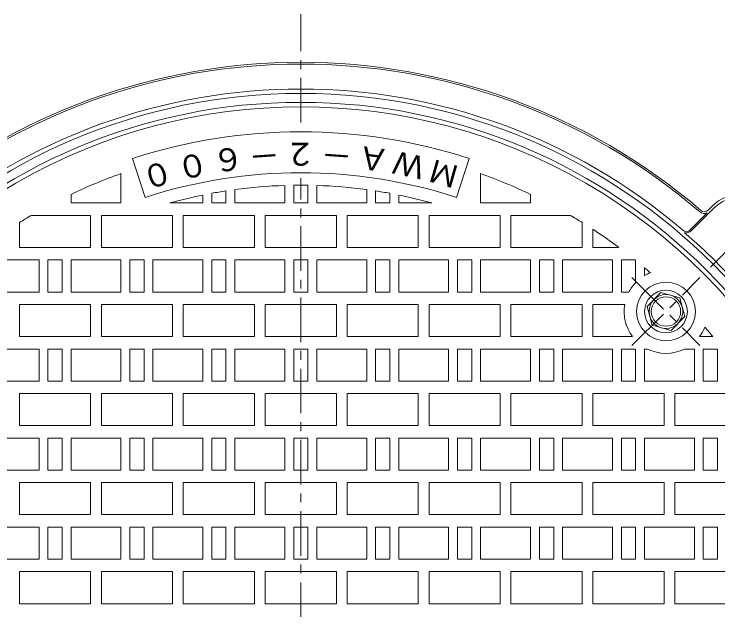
# Model space of a CAD drawing. Units: millimetres, scale not verified. Extents: x -846 to 950, y -675 to 698.
# Drawn here: x -455.8 to -60.5, y 363.7 to 698.2 of the extents above; entities that cross this region are included whole.
import ezdxf
from ezdxf.enums import TextEntityAlignment as Align

# ---------------------------------------------------------------- set-up
doc = ezdxf.new("R2010")
doc.units = ezdxf.units.MM
doc.header["$LTSCALE"] = 5
doc.linetypes.add('CHAIN1', pattern=[8, 5, -1, 1, -1])
for name, color, linetype, lineweight in [('0-1_躯体', 2, 'Continuous', 18), ('0-2_仕上', 3, 'Continuous', 18), ('0-3_建具', 4, 'Continuous', 18), ('0-5_寸法', 4, 'Continuous', 18)]:
    doc.layers.add(name, color=color, linetype=linetype, lineweight=lineweight)
doc.styles.add('ＭＳ ゴシック', font='')
doc.styles.get('ＭＳ ゴシック').set_extended_font_data('MS Gothic')

msp = doc.modelspace()

# ---------------------------------------------------------------- linework, layer by layer
at = {"layer": '0-1_躯体', "linetype": 'CHAIN1'}
msp.add_line((-64.776, 556.151), (-25.634, 595.292), dxfattribs=at)
at = {"layer": '0-1_躯体'}
for p, q in [((-75.573, 576.466), (-62.844, 589.195)), ((-66.034, 588.127), (-63.905, 590.256)), ((-76.139, 577.032), (-66.613, 586.557))]:
    msp.add_line(p, q, dxfattribs=at)
for centre, radius, start, end in [((-294.775, 326.151), 345, 49.36723, 130.63277), ((-294.775, 326.151), 344, 49.36723, 130.63277), ((-294.775, 326.151), 330, 49.44356, 130.55644), ((-294.775, 326.151), 327.5, 359.99995, 179.99992), ((-294.775, 326.151), 322.5, 359.99995, 179.99992), ((-47.288, 573.639), 23.5, 315, 134.99974), ((-47.288, 573.639), 22, 315, 135.00027), ((-68.155, 590.248), 4, 229.36703, 292.66943), ((-68.155, 590.248), 3, 229.36703, 315), ((-78.26, 579.153), 3, 229.4433, 315), ((-78.26, 579.153), 3.8, 255.25359, 315), ((-294.775, 326.151), 329.583, 40.8443, 49.15593)]:
    msp.add_arc(centre, radius, start, end, dxfattribs=at)
at = {"layer": '0-2_仕上'}
for p, q in [((-382.227, 595.3), (-389.335, 617.175)), ((-207.323, 595.3), (-200.216, 617.174)), ((-395.775, 608.639), (-395.775, 592.151)), ((-193.776, 608.639), (-193.776, 592.151)), ((-303.775, 602.005), (-303.775, 592.151)), ((-298.775, 602.122), (-298.775, 592.151)), ((-290.775, 602.122), (-290.775, 592.151)), ((-285.775, 602.005), (-285.775, 592.151)), ((-423.775, 597), (-423.775, 592.151)), ((-344.775, 597.585), (-344.775, 592.151)), ((-336.775, 598.937), (-336.775, 592.151)), ((-331.775, 599.66), (-331.775, 592.151)), ((-257.776, 599.66), (-257.776, 592.151)), ((-252.776, 598.937), (-252.776, 592.151)), ((-244.775, 597.585), (-244.775, 592.151)), ((-165.776, 597), (-165.776, 592.151)), ((-349.775, 596.616), (-349.775, 592.151)), ((-239.775, 596.616), (-239.775, 592.151)), ((-395.775, 592.151), (-423.775, 592.151)), ((-349.775, 592.151), (-368.396, 592.151)), ((-344.775, 592.151), (-336.775, 592.151)), ((-303.775, 592.151), (-331.775, 592.151)), ((-298.775, 592.151), (-290.775, 592.151)), ((-285.775, 592.151), (-257.776, 592.151)), ((-244.775, 592.151), (-252.776, 592.151)), ((-239.775, 592.151), (-221.154, 592.151)), ((-193.776, 592.151), (-165.776, 592.151)), ((-446.167, 585.151), (-412.775, 585.151)), ((-412.775, 567.151), (-412.775, 585.151)), ((-366.775, 567.151), (-366.775, 585.151)), ((-320.775, 567.151), (-320.775, 585.151)), ((-314.775, 585.151), (-274.776, 585.151)), ((-314.775, 567.151), (-314.775, 585.151)), ((-274.776, 567.151), (-274.776, 585.151)), ((-268.776, 567.151), (-268.776, 585.151)), ((-222.775, 567.151), (-222.775, 585.151)), ((-176.776, 567.151), (-176.776, 585.151)), ((-143.384, 585.151), (-176.776, 585.151)), ((-452.775, 567.151), (-452.775, 581.173)), ((-136.776, 567.151), (-136.776, 581.173)), ((-130.775, 567.151), (-130.775, 577.356)), ((-412.775, 567.151), (-452.775, 567.151)), ((-366.775, 567.151), (-406.775, 567.151)), ((-320.775, 567.151), (-360.775, 567.151)), ((-314.775, 567.151), (-274.776, 567.151)), ((-268.776, 567.151), (-228.776, 567.151)), ((-222.775, 567.151), (-182.776, 567.151)), ((-176.776, 567.151), (-136.776, 567.151)), ((-130.775, 567.151), (-116.116, 567.151)), ((-441.775, 560.151), (-469.775, 560.151)), ((-441.775, 560.151), (-441.775, 542.151)), ((-436.775, 560.151), (-436.775, 542.151)), ((-436.775, 560.151), (-428.775, 560.151)), ((-428.775, 560.151), (-428.775, 542.151)), ((-423.775, 560.151), (-423.775, 542.151)), ((-395.775, 560.151), (-423.775, 560.151)), ((-395.775, 560.151), (-395.775, 542.151)), ((-390.775, 560.151), (-390.775, 542.151)), ((-390.775, 560.151), (-382.775, 560.151)), ((-382.775, 560.151), (-382.776, 542.151)), ((-377.775, 560.151), (-377.776, 542.151)), ((-349.775, 560.151), (-377.775, 560.151)), ((-349.775, 560.151), (-349.775, 542.151)), ((-344.775, 560.151), (-344.775, 542.151)), ((-344.775, 560.151), (-336.775, 560.151)), ((-336.775, 560.151), (-336.775, 542.151)), ((-331.775, 560.151), (-331.775, 542.151)), ((-303.775, 560.151), (-331.775, 560.151)), ((-303.775, 560.151), (-303.775, 542.151)), ((-298.775, 560.151), (-290.775, 560.151)), ((-298.775, 560.151), (-298.775, 542.151)), ((-290.775, 560.151), (-290.775, 542.151)), ((-285.775, 560.151), (-257.776, 560.151)), ((-285.775, 560.151), (-285.775, 542.151)), ((-257.776, 560.151), (-257.776, 542.151)), ((-252.776, 560.151), (-252.776, 542.151)), ((-244.775, 560.151), (-252.776, 560.151)), ((-244.775, 560.151), (-244.775, 542.151)), ((-239.775, 560.151), (-211.775, 560.151)), ((-239.775, 560.151), (-239.775, 542.151)), ((-211.775, 560.151), (-211.775, 542.151)), ((-206.775, 560.151), (-206.775, 542.151)), ((-198.775, 560.151), (-206.775, 560.151)), ((-198.775, 560.151), (-198.775, 542.151)), ((-193.776, 560.151), (-165.776, 560.151)), ((-193.776, 560.151), (-193.776, 542.151)), ((-165.776, 560.151), (-165.776, 542.151)), ((-160.776, 560.151), (-160.776, 542.151)), ((-152.775, 560.151), (-160.776, 560.151)), ((-152.775, 560.151), (-152.775, 542.151)), ((-147.775, 560.151), (-119.776, 560.151)), ((-147.775, 560.151), (-147.775, 542.151)), ((-119.776, 560.151), (-119.776, 542.151)), ((-114.776, 560.151), (-114.776, 542.151)), ((-107.041, 560.151), (-114.776, 560.151)), ((-106.775, 559.937), (-106.775, 547.374)), ((-101.775, 555.827), (-101.775, 551.381)), ((-441.775, 542.151), (-469.775, 542.151)), ((-436.775, 542.151), (-428.775, 542.151)), ((-395.775, 542.151), (-423.775, 542.151)), ((-390.775, 542.151), (-382.776, 542.151)), ((-349.775, 542.151), (-377.776, 542.151)), ((-344.775, 542.151), (-336.775, 542.151)), ((-303.775, 542.151), (-331.775, 542.151)), ((-298.775, 542.151), (-290.775, 542.151)), ((-285.775, 542.151), (-257.776, 542.151)), ((-244.775, 542.151), (-252.776, 542.151)), ((-239.775, 542.151), (-211.775, 542.151)), ((-198.775, 542.151), (-206.775, 542.151)), ((-193.776, 542.151), (-165.776, 542.151)), ((-152.775, 542.151), (-160.776, 542.151)), ((-147.775, 542.151), (-119.776, 542.151)), ((-110.513, 542.151), (-114.776, 542.151)), ((-412.775, 517.151), (-412.775, 535.151)), ((-366.775, 517.151), (-366.775, 535.151)), ((-320.775, 517.151), (-320.775, 535.151)), ((-314.775, 535.151), (-274.776, 535.151)), ((-314.775, 517.151), (-314.775, 535.151)), ((-274.776, 517.151), (-274.776, 535.151)), ((-268.776, 517.151), (-268.776, 535.151)), ((-222.775, 517.151), (-222.775, 535.151)), ((-176.776, 517.151), (-176.776, 535.151)), ((-130.775, 517.151), (-130.775, 535.151)), ((-112.882, 535.151), (-130.775, 535.151)), ((-412.775, 517.151), (-452.775, 517.151)), ((-366.775, 517.151), (-406.775, 517.151)), ((-320.775, 517.151), (-360.775, 517.151)), ((-314.775, 517.151), (-274.776, 517.151)), ((-268.776, 517.151), (-228.776, 517.151)), ((-222.775, 517.151), (-182.776, 517.151)), ((-176.776, 517.151), (-136.776, 517.151)), ((-130.775, 517.151), (-108.544, 517.151)), ((-70.885, 517.151), (-63.434, 517.151)), ((-441.775, 510.151), (-469.775, 510.151)), ((-441.775, 510.151), (-441.775, 492.151)), ((-436.775, 510.151), (-436.775, 492.151)), ((-436.775, 510.151), (-428.775, 510.151)), ((-428.775, 510.151), (-428.775, 492.151)), ((-423.775, 510.151), (-423.775, 492.151)), ((-395.775, 510.151), (-423.775, 510.151)), ((-395.775, 510.151), (-395.775, 492.151)), ((-390.775, 510.151), (-390.775, 492.151)), ((-390.775, 510.151), (-382.776, 510.151)), ((-382.776, 510.151), (-382.776, 492.151)), ((-377.776, 510.151), (-377.776, 492.151)), ((-349.775, 510.151), (-377.776, 510.151)), ((-349.775, 510.151), (-349.775, 492.151)), ((-344.775, 510.151), (-344.775, 492.151)), ((-344.775, 510.151), (-336.775, 510.151)), ((-336.775, 510.151), (-336.775, 492.151)), ((-331.775, 510.151), (-331.775, 492.151)), ((-303.775, 510.151), (-331.775, 510.151)), ((-303.775, 510.151), (-303.775, 492.151)), ((-298.775, 510.151), (-290.775, 510.151)), ((-298.775, 510.151), (-298.775, 492.151)), ((-290.775, 510.151), (-290.775, 492.151)), ((-285.776, 510.151), (-257.776, 510.151)), ((-285.776, 510.151), (-285.776, 492.151)), ((-257.776, 510.151), (-257.776, 492.151)), ((-252.776, 510.151), (-252.776, 492.151)), ((-244.775, 510.151), (-252.776, 510.151)), ((-244.775, 510.151), (-244.775, 492.151)), ((-239.775, 510.151), (-211.775, 510.151)), ((-239.775, 510.151), (-239.775, 492.151)), ((-211.775, 510.151), (-211.775, 492.151)), ((-206.775, 510.151), (-206.775, 492.151)), ((-198.776, 510.151), (-206.775, 510.151)), ((-198.776, 510.151), (-198.776, 492.151)), ((-193.776, 510.151), (-165.776, 510.151)), ((-193.776, 510.151), (-193.776, 492.151)), ((-165.776, 510.151), (-165.776, 492.151)), ((-160.776, 510.151), (-160.776, 492.151)), ((-152.775, 510.151), (-160.776, 510.151)), ((-152.775, 510.151), (-152.775, 492.151)), ((-147.776, 510.151), (-119.776, 510.151)), ((-147.776, 510.151), (-147.776, 492.151)), ((-119.776, 510.151), (-119.776, 492.151)), ((-114.776, 510.151), (-114.776, 492.151)), ((-106.776, 510.151), (-114.776, 510.151)), ((-106.776, 510.151), (-106.776, 492.151)), ((-101.775, 510.151), (-101.775, 492.151)), ((-101.775, 510.151), (-100.139, 510.151)), ((-79.29, 510.151), (-73.776, 510.151)), ((-73.776, 510.151), (-73.776, 492.151)), ((-68.776, 510.151), (-68.776, 492.151)), ((-60.776, 510.151), (-68.776, 510.151)), ((-60.776, 510.151), (-60.776, 492.151)), ((-441.775, 492.151), (-469.775, 492.151)), ((-436.775, 492.151), (-428.775, 492.151)), ((-395.775, 492.151), (-423.775, 492.151)), ((-390.775, 492.151), (-382.776, 492.151)), ((-349.775, 492.151), (-377.776, 492.151)), ((-344.775, 492.151), (-336.775, 492.151)), ((-303.775, 492.151), (-331.775, 492.151)), ((-298.775, 492.151), (-290.775, 492.151)), ((-285.776, 492.151), (-257.776, 492.151)), ((-244.775, 492.151), (-252.776, 492.151)), ((-239.775, 492.151), (-211.775, 492.151)), ((-198.776, 492.151), (-206.775, 492.151)), ((-193.776, 492.151), (-165.776, 492.151)), ((-152.775, 492.151), (-160.776, 492.151)), ((-147.776, 492.151), (-119.776, 492.151)), ((-106.776, 492.151), (-114.776, 492.151)), ((-101.775, 492.151), (-73.776, 492.151)), ((-60.776, 492.151), (-68.776, 492.151)), ((-412.775, 467.151), (-412.775, 485.151)), ((-366.775, 467.151), (-366.775, 485.151)), ((-320.775, 467.151), (-320.775, 485.151)), ((-314.775, 485.151), (-274.776, 485.151)), ((-314.775, 467.151), (-314.775, 485.151)), ((-274.776, 467.151), (-274.776, 485.151)), ((-268.776, 467.151), (-268.776, 485.151)), ((-222.775, 467.151), (-222.775, 485.151)), ((-176.776, 467.151), (-176.776, 485.151)), ((-130.775, 467.151), (-130.775, 485.151)), ((-84.776, 467.151), (-84.776, 485.151)), ((-412.775, 467.151), (-452.775, 467.151)), ((-366.775, 467.151), (-406.775, 467.151)), ((-320.775, 467.151), (-360.775, 467.151)), ((-314.775, 467.151), (-274.776, 467.151)), ((-268.776, 467.151), (-228.776, 467.151)), ((-222.775, 467.151), (-182.776, 467.151)), ((-176.776, 467.151), (-136.776, 467.151)), ((-130.775, 467.151), (-90.776, 467.151)), ((-84.776, 467.151), (-44.775, 467.151)), ((-441.775, 460.151), (-469.775, 460.151)), ((-441.775, 460.151), (-441.775, 442.151)), ((-436.776, 460.151), (-436.776, 442.151)), ((-436.776, 460.151), (-428.775, 460.151)), ((-428.775, 460.151), (-428.775, 442.151)), ((-423.775, 460.151), (-423.775, 442.151)), ((-395.775, 460.151), (-423.775, 460.151)), ((-395.775, 460.151), (-395.775, 442.151)), ((-390.775, 460.151), (-390.775, 442.151)), ((-390.775, 460.151), (-382.776, 460.151)), ((-382.776, 460.151), (-382.776, 442.151)), ((-377.776, 460.151), (-377.776, 442.151)), ((-349.776, 460.151), (-377.776, 460.151)), ((-349.776, 460.151), (-349.776, 442.151)), ((-344.776, 460.151), (-344.776, 442.151)), ((-344.776, 460.151), (-336.775, 460.151)), ((-336.775, 460.151), (-336.775, 442.151)), ((-331.775, 460.151), (-331.775, 442.151)), ((-303.775, 460.151), (-331.775, 460.151)), ((-303.775, 460.151), (-303.775, 442.151)), ((-298.775, 460.151), (-290.775, 460.151)), ((-298.775, 460.151), (-298.775, 442.151)), ((-290.775, 460.151), (-290.775, 442.151)), ((-285.776, 460.151), (-257.776, 460.151)), ((-285.776, 460.151), (-285.776, 442.151)), ((-257.776, 460.151), (-257.776, 442.151)), ((-252.776, 460.151), (-252.776, 442.151)), ((-244.775, 460.151), (-252.776, 460.151)), ((-244.775, 460.151), (-244.775, 442.151)), ((-239.775, 460.151), (-211.775, 460.151)), ((-239.775, 460.151), (-239.775, 442.151)), ((-211.775, 460.151), (-211.775, 442.151)), ((-206.775, 460.151), (-206.775, 442.151)), ((-198.776, 460.151), (-206.775, 460.151)), ((-198.776, 460.151), (-198.776, 442.151)), ((-193.776, 460.151), (-165.776, 460.151)), ((-193.776, 460.151), (-193.776, 442.151)), ((-165.776, 460.151), (-165.776, 442.151)), ((-160.776, 460.151), (-160.776, 442.151)), ((-152.775, 460.151), (-160.776, 460.151)), ((-152.775, 460.151), (-152.775, 442.151)), ((-147.776, 460.151), (-119.776, 460.151)), ((-147.776, 460.151), (-147.776, 442.151)), ((-119.776, 460.151), (-119.776, 442.151)), ((-114.776, 460.151), (-114.776, 442.151)), ((-106.776, 460.151), (-114.776, 460.151)), ((-106.776, 460.151), (-106.776, 442.151)), ((-101.775, 460.151), (-73.776, 460.151)), ((-101.775, 460.151), (-101.775, 442.151)), ((-73.776, 460.151), (-73.776, 442.151)), ((-68.776, 460.151), (-68.776, 442.151)), ((-60.776, 460.151), (-68.776, 460.151)), ((-60.776, 460.151), (-60.776, 442.151)), ((-441.775, 442.151), (-469.775, 442.151)), ((-436.776, 442.151), (-428.775, 442.151)), ((-395.775, 442.151), (-423.775, 442.151)), ((-390.775, 442.151), (-382.776, 442.151)), ((-349.776, 442.151), (-377.776, 442.151)), ((-344.776, 442.151), (-336.775, 442.151)), ((-303.775, 442.151), (-331.775, 442.151)), ((-298.775, 442.151), (-290.775, 442.151)), ((-285.776, 442.151), (-257.776, 442.151)), ((-244.775, 442.151), (-252.776, 442.151)), ((-239.775, 442.151), (-211.775, 442.151)), ((-198.776, 442.151), (-206.775, 442.151)), ((-193.776, 442.151), (-165.776, 442.151)), ((-152.775, 442.151), (-160.776, 442.151)), ((-147.776, 442.151), (-119.776, 442.151)), ((-106.776, 442.151), (-114.776, 442.151)), ((-101.775, 442.151), (-73.776, 442.151)), ((-60.776, 442.151), (-68.776, 442.151)), ((-412.776, 417.151), (-412.776, 435.151)), ((-366.775, 417.151), (-366.775, 435.151)), ((-320.775, 417.151), (-320.775, 435.151)), ((-314.775, 435.151), (-274.776, 435.151)), ((-314.775, 417.151), (-314.775, 435.151)), ((-274.776, 417.151), (-274.776, 435.151)), ((-268.776, 417.151), (-268.776, 435.151)), ((-222.775, 417.151), (-222.775, 435.151)), ((-176.776, 417.151), (-176.776, 435.151)), ((-130.775, 417.151), (-130.775, 435.151)), ((-84.776, 417.151), (-84.776, 435.151)), ((-412.776, 417.151), (-452.775, 417.151)), ((-366.775, 417.151), (-406.776, 417.151)), ((-320.775, 417.151), (-360.775, 417.151)), ((-314.775, 417.151), (-274.776, 417.151)), ((-268.776, 417.151), (-228.776, 417.151)), ((-222.775, 417.151), (-182.776, 417.151)), ((-176.776, 417.151), (-136.776, 417.151)), ((-130.775, 417.151), (-90.776, 417.151)), ((-84.776, 417.151), (-44.776, 417.151)), ((-441.775, 410.151), (-469.775, 410.151)), ((-441.775, 410.151), (-441.775, 392.151)), ((-436.775, 410.151), (-436.775, 392.151)), ((-436.775, 410.151), (-428.775, 410.151)), ((-428.775, 410.151), (-428.775, 392.151)), ((-423.775, 410.151), (-423.775, 392.151)), ((-395.775, 410.151), (-423.775, 410.151)), ((-395.775, 410.151), (-395.775, 392.151)), ((-390.775, 410.151), (-390.775, 392.151)), ((-390.775, 410.151), (-382.776, 410.151)), ((-382.776, 410.151), (-382.776, 392.151)), ((-377.776, 410.151), (-377.776, 392.151)), ((-349.776, 410.151), (-377.776, 410.151)), ((-349.776, 410.151), (-349.776, 392.151)), ((-344.776, 410.151), (-344.776, 392.151)), ((-344.776, 410.151), (-336.775, 410.151)), ((-336.775, 410.151), (-336.775, 392.151)), ((-331.775, 410.151), (-331.775, 392.151)), ((-303.775, 410.151), (-331.775, 410.151)), ((-303.775, 410.151), (-303.775, 392.151)), ((-298.775, 410.151), (-290.775, 410.151)), ((-298.775, 410.151), (-298.775, 392.151)), ((-290.775, 410.151), (-290.775, 392.151)), ((-285.776, 410.151), (-257.776, 410.151)), ((-285.776, 410.151), (-285.776, 392.151)), ((-257.776, 410.151), (-257.776, 392.151)), ((-252.776, 410.151), (-252.776, 392.151)), ((-244.775, 410.151), (-252.776, 410.151)), ((-244.775, 410.151), (-244.775, 392.151)), ((-239.775, 410.151), (-211.775, 410.151)), ((-239.775, 410.151), (-239.775, 392.151)), ((-211.775, 410.151), (-211.775, 392.151)), ((-206.775, 410.151), (-206.775, 392.151)), ((-198.776, 410.151), (-206.775, 410.151)), ((-198.776, 410.151), (-198.776, 392.151)), ((-193.776, 410.151), (-165.776, 410.151)), ((-193.776, 410.151), (-193.776, 392.151)), ((-165.776, 410.151), (-165.776, 392.151)), ((-160.776, 410.151), (-160.776, 392.151)), ((-152.776, 410.151), (-160.776, 410.151)), ((-152.776, 410.151), (-152.776, 392.151)), ((-147.776, 410.151), (-119.776, 410.151)), ((-147.776, 410.151), (-147.776, 392.151)), ((-119.776, 410.151), (-119.776, 392.151)), ((-114.776, 410.151), (-114.776, 392.151)), ((-106.776, 410.151), (-114.776, 410.151)), ((-106.776, 410.151), (-106.776, 392.151)), ((-101.776, 410.151), (-73.776, 410.151)), ((-101.776, 410.151), (-101.776, 392.151)), ((-73.776, 410.151), (-73.776, 392.151)), ((-68.776, 410.151), (-68.776, 392.151)), ((-60.776, 410.151), (-68.776, 410.151)), ((-60.776, 410.151), (-60.776, 392.151)), ((-441.775, 392.151), (-469.775, 392.151)), ((-436.775, 392.151), (-428.775, 392.151)), ((-395.775, 392.151), (-423.775, 392.151)), ((-390.775, 392.151), (-382.776, 392.151)), ((-349.776, 392.151), (-377.776, 392.151)), ((-344.776, 392.151), (-336.775, 392.151)), ((-303.775, 392.151), (-331.775, 392.151)), ((-298.775, 392.151), (-290.775, 392.151)), ((-285.776, 392.151), (-257.776, 392.151)), ((-244.775, 392.151), (-252.776, 392.151)), ((-239.775, 392.151), (-211.775, 392.151)), ((-198.776, 392.151), (-206.775, 392.151)), ((-193.776, 392.151), (-165.776, 392.151)), ((-152.776, 392.151), (-160.776, 392.151)), ((-147.776, 392.151), (-119.776, 392.151)), ((-106.776, 392.151), (-114.776, 392.151)), ((-101.776, 392.151), (-73.776, 392.151)), ((-60.776, 392.151), (-68.776, 392.151)), ((-412.776, 367.151), (-412.776, 385.151)), ((-406.776, 367.151), (-406.776, 385.151)), ((-406.776, 385.151), (-366.775, 385.151)), ((-320.775, 367.151), (-320.775, 385.151)), ((-314.775, 385.151), (-274.776, 385.151)), ((-314.775, 367.151), (-314.775, 385.151)), ((-274.776, 367.151), (-274.776, 385.151)), ((-268.776, 367.151), (-268.776, 385.151)), ((-182.776, 385.151), (-222.775, 385.151)), ((-222.775, 367.151), (-222.775, 385.151)), ((-182.776, 367.151), (-182.776, 385.151)), ((-176.776, 367.151), (-176.776, 385.151)), ((-130.775, 367.151), (-130.775, 385.151)), ((-84.776, 367.151), (-84.776, 385.151)), ((-412.776, 367.151), (-452.775, 367.151)), ((-320.775, 367.151), (-360.775, 367.151)), ((-314.775, 367.151), (-274.776, 367.151)), ((-268.776, 367.151), (-228.776, 367.151)), ((-182.776, 367.151), (-222.775, 367.151)), ((-176.776, 367.151), (-136.776, 367.151)), ((-130.775, 367.151), (-90.776, 367.151)), ((-84.776, 367.151), (-44.776, 367.151))]:
    msp.add_line(p, q, dxfattribs=at)
at = {"layer": '0-2_仕上', "linetype": 'CHAIN1'}
for p, q in [((-108.796, 550.294), (-70.633, 512.131)), ((-108.796, 512.131), (-70.633, 550.294))]:
    msp.add_line(p, q, dxfattribs=at)
at = {"layer": '0-2_仕上'}
for points in [[(-406.775, 567.151), (-406.775, 585.151), (-366.775, 585.151)], [(-360.775, 567.151), (-360.775, 585.151), (-320.775, 585.151)], [(-228.776, 567.151), (-228.776, 585.151), (-268.776, 585.151)], [(-182.776, 567.151), (-182.776, 585.151), (-222.775, 585.151)], [(-452.775, 517.151), (-452.775, 535.151), (-412.775, 535.151)], [(-406.775, 517.151), (-406.775, 535.151), (-366.775, 535.151)], [(-360.775, 517.151), (-360.775, 535.151), (-320.775, 535.151)], [(-228.776, 517.151), (-228.776, 535.151), (-268.776, 535.151)], [(-182.776, 517.151), (-182.776, 535.151), (-222.775, 535.151)], [(-136.776, 517.151), (-136.776, 535.151), (-176.776, 535.151)], [(-452.775, 467.151), (-452.775, 485.151), (-412.775, 485.151)], [(-406.775, 467.151), (-406.775, 485.151), (-366.775, 485.151)], [(-360.775, 467.151), (-360.775, 485.151), (-320.775, 485.151)], [(-228.776, 467.151), (-228.776, 485.151), (-268.776, 485.151)], [(-182.776, 467.151), (-182.776, 485.151), (-222.775, 485.151)], [(-136.776, 467.151), (-136.776, 485.151), (-176.776, 485.151)], [(-90.776, 467.151), (-90.776, 485.151), (-130.775, 485.151)], [(-44.775, 467.151), (-44.775, 485.151), (-84.776, 485.151)], [(-452.775, 417.151), (-452.775, 435.151), (-412.776, 435.151)], [(-406.776, 417.151), (-406.776, 435.151), (-366.775, 435.151)], [(-360.775, 417.151), (-360.775, 435.151), (-320.775, 435.151)], [(-228.776, 417.151), (-228.776, 435.151), (-268.776, 435.151)], [(-182.776, 417.151), (-182.776, 435.151), (-222.775, 435.151)], [(-136.776, 417.151), (-136.776, 435.151), (-176.776, 435.151)], [(-90.776, 417.151), (-90.776, 435.151), (-130.775, 435.151)], [(-44.776, 417.151), (-44.776, 435.151), (-84.776, 435.151)], [(-452.775, 367.151), (-452.775, 385.151), (-412.776, 385.151)], [(-406.776, 367.151), (-366.775, 367.151), (-366.775, 385.151)], [(-360.775, 367.151), (-360.775, 385.151), (-320.775, 385.151)], [(-228.776, 367.151), (-228.776, 385.151), (-268.776, 385.151)], [(-136.776, 367.151), (-136.776, 385.151), (-176.776, 385.151)], [(-90.776, 367.151), (-90.776, 385.151), (-130.775, 385.151)], [(-44.776, 367.151), (-44.776, 385.151), (-84.776, 385.151)]]:
    msp.add_lwpolyline(points, dxfattribs=at)
msp.add_circle((-89.715, 531.212), 16.5, dxfattribs=at)
for centre, radius, start, end in [((-294.776, 326.151), 320, 359.99994, 179.99994), ((-294.776, 326.151), 306, 71.99994, 108), ((-294.776, 326.151), 283, 71.99995, 107.99998), ((-294.776, 326.151), 300, 109.67387, 115.46751), ((-294.776, 326.151), 300, 64.53244, 70.32608), ((-294.776, 326.151), 276, 91.86867, 97.7041), ((-294.776, 326.151), 276, 89.16959, 90.83037), ((-294.776, 326.151), 276, 82.29585, 88.13129), ((-294.776, 326.151), 276, 98.75288, 100.4373), ((-294.776, 326.151), 276, 79.56265, 81.24707), ((-294.776, 326.151), 276, 101.49458, 105.4705), ((-294.776, 326.151), 276, 74.52945, 78.50537), ((-294.776, 326.151), 300, 120.30722, 121.78047), ((-294.776, 326.151), 300, 58.21948, 59.69273), ((-294.776, 326.151), 300, 53.44952, 56.86136), ((-294.776, 326.151), 300, 51.19531, 51.26048), ((-294.776, 326.151), 300, 49.13185, 49.95911), ((-89.715, 531.212), 23.5, 111.89908, 120.87883), ((-89.715, 531.212), 23.5, 136.55101, 152.25865), ((-89.715, 531.212), 23.5, 170.35136, 216.7511), ((-89.715, 531.212), 23.5, 323.2489, 338.10092), ((-294.776, 326.151), 300, 39.54369, 40.86812), ((-89.715, 531.212), 23.5, 243.66515, 296.33485)]:
    msp.add_arc(centre, radius, start, end, dxfattribs=at)
at = {"layer": '0-3_建具', "color": 2}
msp.add_lwpolyline([(-79.119, 528.373), (-81.958, 538.969), (-92.554, 541.808), (-100.31, 534.051), (-97.471, 523.455), (-86.875, 520.616)], close=True, dxfattribs=at)
at = {"layer": '0-3_建具'}
msp.add_circle((-89.714, 531.212), 12, dxfattribs=at)
at = {"layer": '0-3_建具', "color": 2}
for radius in [9.5, 8.25]:
    msp.add_circle((-89.714, 531.212), radius, dxfattribs=at)
at = {"layer": '0-5_寸法', "linetype": 'CHAIN1'}
for p, q in [((-294.775, 637.358), (-294.775, 698.221)), ((-294.776, -45.918), (-294.775, 606.124))]:
    msp.add_line(p, q, dxfattribs=at)

# ---------------------------------------------------------------- texts
at = {"layer": '0-2_仕上', "color": 4, "style": 'ＭＳ ゴシック'}
for s, rotation, p in [('２', 180, (-286.265, 629.795)), ('６', 188, (-328.368, 627.899)), ('Ａ', 172, (-244.308, 625.812)), ('Ｗ', 168, (-223.64, 621.636)), ('０', 192, (-349.219, 624.755)), ('－', 184, (-307.35, 629.582)), ('－', 176, (-265.217, 628.536)), ('０', 196, (-369.798, 620.163)), ('Ｍ', 164, (-203.313, 616.029))]:
    msp.add_text(s, height=12.83, rotation=rotation, dxfattribs=at).set_placement(p, align=Align.BOTTOM_LEFT)

doc.saveas('drawing.dxf')
